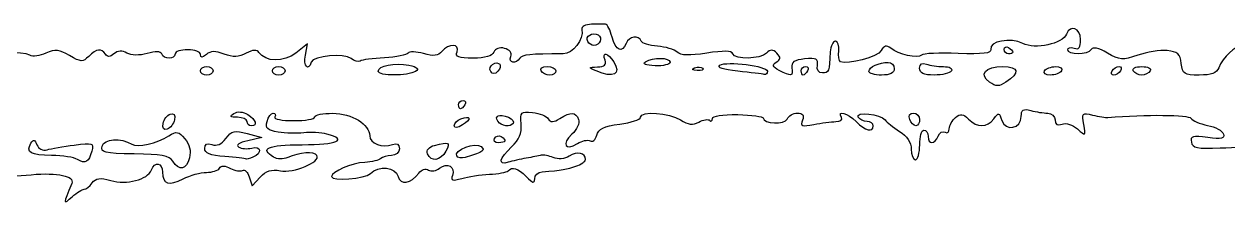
# Model space of a CAD drawing. Extents: x -171 to 832, y -60 to 309.
# Drawn here: x 165.31 to 189.57, y 152.19 to 155.83 of the extents above; entities that cross this region are included whole.
import ezdxf

# ---------------------------------------------------------------- set-up
doc = ezdxf.new("R2010")
doc.units = 0
doc.layers.add('Mobo_Pics_Outline', color=7, linetype='CONTINUOUS')

msp = doc.modelspace()

# ---------------------------------------------------------------- linework, layer by layer
at = {"layer": 'Mobo_Pics_Outline', "color": 1}
for points in [[(170.981456, 155.201717), (171.025336, 155.431295), (170.788842, 155.245285)], [(177.835436, 155.070533), (177.835431, 155.070391)], [(169.810319, 153.624206), (170.103345, 153.541321), (169.819424, 153.47774)], [(173.981903, 153.78126), (173.981931, 153.781146)], [(169.35732, 153.159863), (169.357473, 153.159891)], [(169.850384, 152.74959), (169.907219, 152.570468), (170.070749, 152.74599)]]:
    msp.add_lwpolyline(points, dxfattribs=at)
for points in [[(176.670768, 155.478155)], [(185.063581, 155.318621)], [(168.867323, 154.887216)], [(170.316462, 154.887216)], [(172.447554, 154.877298)], [(174.714735, 154.873837)], [(175.729422, 154.887216)], [(176.837587, 154.887216)], [(178.824827, 154.945412)], [(179.693254, 154.879846)], [(180.971895, 154.887216)], [(182.335774, 154.878117)], [(183.358718, 154.939005)], [(185.873394, 154.887273)], [(187.23729, 154.887273)], [(187.663507, 154.887273)], [(184.768206, 154.661406)], [(174.067174, 154.205323)], [(168.113302, 153.826245)], [(169.805001, 153.8644)], [(174.8912, 153.836082)], [(183.157401, 153.907061)], [(174.792606, 153.524866)], [(166.391212, 153.101554)], [(168.309176, 153.066932)], [(173.442883, 153.216697)], [(174.029956, 153.173724)]]:
    msp.add_lwpolyline(points, close=True, dxfattribs=at)
for points in [[(176.749387, 155.824636), (176.621204, 155.824636), (176.541381, 155.781067), (176.554165, 155.718082)], [(177.030159, 155.825064), (176.994981, 155.824806), (176.868641, 155.824636), (176.749387, 155.824636)], [(177.160467, 155.569322), (177.123957, 155.710204), (177.065337, 155.825262), (177.030159, 155.825064)], [(186.598621, 155.517023), (186.598621, 155.749095), (186.395888, 155.829832), (186.318643, 155.628538)], [(176.554165, 155.718082), (176.594134, 155.521102), (176.368297, 155.230239), (176.175343, 155.230148)], [(176.67074, 155.478183), (176.607697, 155.580174), (176.768053, 155.681257), (176.881609, 155.611071)], [(176.881609, 155.611071), (176.976938, 155.552139), (176.914349, 155.398813), (176.794982, 155.398813)], [(177.446869, 155.441055), (177.367243, 155.233558), (177.231747, 155.29422), (177.160467, 155.569322)], [(177.747633, 155.486381), (177.703611, 155.614195), (177.501643, 155.583751), (177.446869, 155.441055)], [(178.074397, 155.382888), (177.910299, 155.39451), (177.763258, 155.44097), (177.747633, 155.486381)], [(185.438095, 155.438758), (185.192558, 155.566147), (184.751765, 155.483518), (184.789689, 155.317209)], [(186.318643, 155.628538), (186.2431, 155.431672), (185.684014, 155.311191), (185.438095, 155.438758)], [(186.470751, 155.343855), (186.564266, 155.307968), (186.598621, 155.354626), (186.598621, 155.517023)], [(165.430905, 155.201754), (165.287018, 155.290677), (164.594829, 155.250538), (164.491574, 155.147272)], [(166.230763, 155.195262), (166.021481, 155.318881), (165.940713, 155.326818), (165.754738, 155.242091)], [(166.952605, 155.223439), (166.875333, 155.348475), (166.771216, 155.334925), (166.61596, 155.179672)], [(167.385966, 155.244415), (167.288284, 155.299067), (167.20092, 155.294362), (167.123676, 155.230242)], [(167.79528, 155.237895), (167.635463, 155.192059), (167.475019, 155.194639), (167.385966, 155.244415)], [(168.086599, 155.227974), (168.068458, 155.282371), (167.962725, 155.285999), (167.79528, 155.237895)], [(168.612313, 155.313042), (168.471658, 155.313042), (168.356571, 155.274689), (168.356571, 155.227804)], [(168.868054, 155.217373), (168.868054, 155.269984), (168.752968, 155.313042), (168.612313, 155.313042)], [(169.344561, 155.224876), (169.168303, 155.291887), (169.071301, 155.290356), (168.985551, 155.219207)], [(170.045697, 155.258325), (170.005785, 155.319496), (169.923864, 155.313855), (169.786695, 155.240467)], [(170.788842, 155.245285), (170.547131, 155.055166), (170.17399, 155.061714), (170.045697, 155.258325)], [(171.900592, 155.137342), (171.765805, 155.249197), (171.142855, 155.190067), (171.099944, 155.061317)], [(173.364605, 155.233947), (173.217061, 155.276268), (173.075219, 155.280322), (173.049384, 155.243018)], [(173.732967, 155.277657), (173.657991, 155.187317), (173.565468, 155.176347), (173.364605, 155.233947)], [(174.037124, 155.27057), (174.100337, 155.435348), (173.868293, 155.440848), (173.732967, 155.277657)], [(174.359857, 155.1427), (174.064385, 155.1427), (173.998125, 155.169062), (174.037124, 155.27057)], [(174.77818, 155.263937), (174.747793, 155.184737), (174.602687, 155.1427), (174.359857, 155.1427)], [(174.99452, 155.340785), (174.892983, 155.36743), (174.806016, 155.336533), (174.77818, 155.263937)], [(175.118479, 155.176914), (175.145975, 155.248659), (175.096369, 155.314111), (174.99452, 155.340785)], [(176.794982, 155.398813), (176.753625, 155.398813), (176.697726, 155.43453), (176.670768, 155.478155)], [(177.019883, 155.100325), (176.949924, 155.282649), (177.075896, 155.258697), (177.19566, 155.066905)], [(178.473413, 155.264286), (178.418052, 155.318003), (178.238477, 155.371351), (178.074397, 155.382888)], [(179.068686, 155.24416), (178.717499, 155.189083), (178.544883, 155.194922), (178.473413, 155.264286)], [(179.593138, 155.232255), (179.572728, 155.293058), (179.404634, 155.296913), (179.068686, 155.24416)], [(180.273679, 155.24501), (180.147708, 155.119039), (179.63409, 155.109429), (179.593138, 155.232255)], [(180.481799, 155.241325), (180.399481, 155.323644), (180.35322, 155.324437), (180.273679, 155.24501)], [(181.558596, 155.270437), (181.538753, 154.875829), (181.527018, 154.84422), (181.398779, 154.84422)], [(181.660586, 155.483546), (181.610357, 155.483546), (181.564464, 155.38765), (181.558596, 155.270437)], [(181.726804, 155.291754), (181.740694, 155.397231), (181.71093, 155.483546), (181.660586, 155.483546)], [(181.764561, 155.07136), (181.729979, 155.086951), (181.712971, 155.186277), (181.726804, 155.291754)], [(182.583879, 155.295212), (182.513183, 155.1689), (181.911546, 155.004519), (181.764561, 155.07136)], [(182.775728, 155.342097), (182.690972, 155.409108), (182.64077, 155.396834), (182.583879, 155.295212)], [(183.393437, 155.205042), (183.320586, 155.132192), (182.932237, 155.218365), (182.775728, 155.342097)], [(184.133154, 155.238633), (183.75897, 155.252806), (183.426094, 155.237694), (183.393437, 155.205042)], [(184.789689, 155.317209), (184.807264, 155.239993), (184.636505, 155.219555), (184.133154, 155.238633)], [(185.063581, 155.318621), (185.063581, 155.368284), (185.101934, 155.385179), (185.148819, 155.356209)], [(185.148819, 155.228338), (185.101934, 155.228338), (185.063581, 155.268958), (185.063581, 155.318621)], [(185.148819, 155.356209), (185.195704, 155.327238), (185.234057, 155.286618), (185.234057, 155.265925)], [(185.234057, 155.265925), (185.234057, 155.245232), (185.195704, 155.228338), (185.148819, 155.228338)], [(186.34288, 155.310349), (186.34288, 155.35576), (186.400423, 155.37084), (186.470751, 155.343855)], [(186.814193, 155.317152), (186.744773, 155.204815), (186.34288, 155.199146), (186.34288, 155.310349)], [(187.141782, 155.245634), (186.964758, 155.350062), (186.85002, 155.375121), (186.814193, 155.317152)], [(187.752297, 155.202406), (187.446971, 155.096277), (187.387838, 155.100472), (187.141782, 155.245634)], [(188.346104, 155.295212), (188.205449, 155.308818), (187.938238, 155.267149), (187.752297, 155.202406)], [(188.628803, 155.036097), (188.606976, 155.226897), (188.554252, 155.275114), (188.346104, 155.295212)], [(189.82165, 155.365789), (189.738028, 155.417465), (189.456945, 155.150129), (189.385347, 154.950859)], [(165.754738, 155.242091), (165.631544, 155.185965), (165.485843, 155.167795), (165.430905, 155.201754)], [(166.61596, 155.179672), (166.49526, 155.058973), (166.45926, 155.060418), (166.230763, 155.195262)], [(167.123676, 155.230242), (167.043966, 155.164081), (166.990646, 155.161984), (166.952605, 155.223439)], [(168.356571, 155.227804), (168.356571, 155.116686), (168.12362, 155.116828), (168.086599, 155.227974)], [(168.985551, 155.219207), (168.899774, 155.148), (168.868054, 155.147518), (168.868054, 155.217373)], [(169.786695, 155.240467), (169.636856, 155.160274), (169.524944, 155.156334), (169.344561, 155.224876)], [(171.099944, 155.061317), (171.036334, 154.87046), (170.939957, 154.98464), (170.981456, 155.201717)], [(172.083002, 155.084958), (172.045414, 155.061714), (171.963323, 155.085301), (171.900592, 155.137342)], [(172.576885, 155.151147), (172.342857, 155.138107), (172.120612, 155.108202), (172.083002, 155.084958)], [(172.447549, 154.877295), (172.447549, 154.989802), (172.780101, 155.055141), (173.063798, 154.99842)], [(173.049384, 155.243018), (173.023588, 155.205657), (172.810933, 155.1643), (172.576885, 155.151147)], [(174.714735, 154.873894), (174.685226, 154.921629), (174.702546, 154.986344), (174.7534, 155.017723)], [(174.7534, 155.017723), (174.884474, 155.098738), (174.969031, 154.98779), (174.859614, 154.878372)], [(175.302306, 155.139978), (175.222964, 155.011597), (175.067059, 155.042948), (175.118479, 155.176914)], [(176.175343, 155.230148), (175.50578, 155.229808), (175.347757, 155.213424), (175.302306, 155.139978)], [(177.19566, 155.066905), (177.352897, 154.815131), (177.192541, 154.73469), (176.837587, 154.887216)], [(176.868031, 154.966473), (177.010387, 154.970725), (177.054636, 155.00973), (177.019883, 155.100325)], [(178.027228, 154.989179), (177.833792, 154.996549), (177.764797, 155.025717), (177.835436, 155.070533)], [(177.835431, 155.070391), (177.988615, 155.167563), (178.329348, 155.160618), (178.329348, 155.06047)], [(178.329348, 155.06047), (178.329348, 155.015002), (178.193398, 154.982942), (178.027228, 154.989179)], [(179.693243, 154.879846), (179.395906, 154.911594), (179.264818, 154.956013), (179.334887, 155.001283)], [(179.334887, 155.001283), (179.471801, 155.089752), (180.289947, 154.985125), (180.289947, 154.879279)], [(180.529223, 154.896009), (180.388908, 154.971099), (180.376832, 155.005256), (180.470177, 155.062941)], [(180.470177, 155.062941), (180.563635, 155.120711), (180.565988, 155.157023), (180.481799, 155.241325)], [(181.041557, 155.127033), (180.827881, 155.106623), (180.765519, 155.063763), (180.784483, 154.950774)], [(181.297298, 154.999162), (181.319125, 155.127203), (181.274621, 155.149398), (181.041557, 155.127033)], [(182.335791, 154.878146), (182.335791, 154.963157), (182.541501, 155.057749), (182.726359, 155.057749)], [(182.726359, 155.057749), (182.79286, 155.057749), (182.847257, 155.000205), (182.847257, 154.929878)], [(183.358712, 154.939005), (183.358712, 155.028892), (183.405059, 155.058202), (183.493556, 155.024243)], [(183.493556, 155.024243), (183.567711, 154.995783), (183.723418, 154.972511), (183.839559, 154.972511)], [(188.993767, 154.801672), (188.688424, 154.801672), (188.653175, 154.824349), (188.628803, 155.036097)], [(168.867323, 154.887216), (168.867323, 154.934101), (168.924866, 154.972454), (168.995194, 154.972454)], [(168.995194, 154.801979), (168.924866, 154.801979), (168.867323, 154.840331), (168.867323, 154.887216)], [(168.995194, 154.972454), (169.065522, 154.972454), (169.123065, 154.934101), (169.123065, 154.887216)], [(169.123065, 154.887216), (169.123065, 154.840331), (169.065522, 154.801979), (168.995194, 154.801979)], [(170.316462, 154.887216), (170.316462, 154.934101), (170.374005, 154.972454), (170.444333, 154.972454)], [(170.444333, 154.801979), (170.374005, 154.801979), (170.316462, 154.840331), (170.316462, 154.887216)], [(170.444333, 154.972454), (170.51466, 154.972454), (170.572204, 154.934101), (170.572204, 154.887216)], [(170.572204, 154.887216), (170.572204, 154.840331), (170.51466, 154.801979), (170.444333, 154.801979)], [(173.200314, 154.87653), (173.04954, 154.780946), (172.447554, 154.781569), (172.447554, 154.877298)], [(173.063798, 154.99842), (173.241814, 154.962816), (173.281102, 154.927752), (173.200314, 154.87653)], [(174.859614, 154.878372), (174.798386, 154.817144), (174.750707, 154.815698), (174.714735, 154.873837)], [(175.729422, 154.887216), (175.700452, 154.934101), (175.755784, 154.972454), (175.852247, 154.972454)], [(175.904943, 154.801979), (175.837394, 154.801979), (175.758392, 154.840331), (175.729422, 154.887216)], [(175.852247, 154.972454), (175.948767, 154.972454), (176.027769, 154.934101), (176.027769, 154.887216)], [(176.027769, 154.887216), (176.027769, 154.840331), (175.972493, 154.801979), (175.904943, 154.801979)], [(176.837587, 154.887216), (176.67777, 154.9559), (176.679697, 154.96086), (176.868031, 154.966473)], [(178.876332, 154.893906), (178.777035, 154.897875), (178.756824, 154.918284), (178.824827, 154.945412)], [(178.824827, 154.945497), (178.886367, 154.970158), (178.959898, 154.96704), (178.988216, 154.938694)], [(178.988216, 154.938694), (179.016562, 154.910347), (178.966106, 154.890221), (178.876332, 154.893906)], [(180.226026, 154.815925), (180.190877, 154.823579), (179.951122, 154.85235), (179.693254, 154.879846)], [(180.289947, 154.879279), (180.289947, 154.836788), (180.261176, 154.8083), (180.226026, 154.815925)], [(180.784483, 154.950774), (180.813708, 154.776699), (180.769742, 154.767259), (180.529223, 154.896009)], [(180.971895, 154.887216), (180.971895, 154.934101), (181.012516, 154.972454), (181.062179, 154.972454)], [(181.009483, 154.801979), (180.98879, 154.801979), (180.971895, 154.840331), (180.971895, 154.887216)], [(181.099766, 154.887216), (181.070796, 154.840331), (181.030175, 154.801979), (181.009483, 154.801979)], [(181.062179, 154.972454), (181.111842, 154.972454), (181.128736, 154.934101), (181.099766, 154.887216)], [(181.398779, 154.84422), (181.322357, 154.84422), (181.281509, 154.906554), (181.297298, 154.999162)], [(182.591515, 154.802007), (182.45086, 154.802007), (182.335774, 154.836249), (182.335774, 154.878117)], [(182.847257, 154.929878), (182.847257, 154.84464), (182.762019, 154.802007), (182.591515, 154.802007)], [(183.652041, 154.802035), (183.439471, 154.802035), (183.358718, 154.839736), (183.358718, 154.939005)], [(183.998044, 154.887273), (183.969074, 154.840388), (183.813367, 154.802035), (183.652041, 154.802035)], [(183.839559, 154.972511), (183.958642, 154.972511), (184.027751, 154.935349), (183.998044, 154.887273)], [(184.768197, 154.661409), (184.548626, 154.821963), (184.67678, 154.972471), (185.033095, 154.972471)], [(185.033095, 154.972471), (185.360522, 154.972471), (185.384886, 154.851999), (185.096222, 154.660323)], [(185.991202, 154.802035), (185.897432, 154.802035), (185.844424, 154.840388), (185.873394, 154.887273)], [(185.873394, 154.887273), (185.902364, 154.934158), (186.002796, 154.972511), (186.096566, 154.972511)], [(186.214374, 154.887273), (186.185404, 154.840388), (186.084972, 154.802035), (185.991202, 154.802035)], [(186.096566, 154.972511), (186.190336, 154.972511), (186.243344, 154.934158), (186.214374, 154.887273)], [(187.26986, 154.802035), (187.222975, 154.802035), (187.20832, 154.840388), (187.23729, 154.887273)], [(187.23729, 154.887273), (187.26626, 154.934158), (187.328339, 154.972511), (187.375224, 154.972511)], [(187.407794, 154.887273), (187.378824, 154.840388), (187.316745, 154.802035), (187.26986, 154.802035)], [(187.375224, 154.972511), (187.422109, 154.972511), (187.436764, 154.934158), (187.407794, 154.887273)], [(187.663507, 154.887273), (187.633517, 154.935802), (187.706934, 154.972511), (187.833983, 154.972511)], [(187.833983, 154.802035), (187.769183, 154.802035), (187.692477, 154.840388), (187.663507, 154.887273)], [(187.833983, 154.972511), (187.96106, 154.972511), (188.034477, 154.935802), (188.004458, 154.887273)], [(188.004458, 154.887273), (187.975488, 154.840388), (187.898754, 154.802035), (187.833983, 154.802035)], [(189.385347, 154.950859), (189.346569, 154.842888), (189.238428, 154.801672), (188.993767, 154.801672)], [(185.096222, 154.660323), (184.953498, 154.565561), (184.899044, 154.565731), (184.768206, 154.661406)], [(174.067174, 154.205323), (174.067174, 154.252208), (174.107795, 154.29056), (174.157458, 154.29056)], [(174.157458, 154.29056), (174.207121, 154.29056), (174.224015, 154.252208), (174.195045, 154.205323)], [(168.257443, 154.016365), (168.330804, 154.040743), (168.361532, 153.999924), (168.342681, 153.902639)], [(169.541634, 154.028384), (169.615817, 154.075354), (169.721918, 154.066992), (169.818664, 154.006557)], [(170.207912, 153.866012), (170.232007, 153.958535), (170.288048, 154.034248), (170.33224, 154.034248)], [(170.33224, 154.034248), (170.376432, 154.034248), (170.391597, 154.000318), (170.365972, 153.958847)], [(171.169707, 153.958847), (171.169707, 154.000318), (171.332728, 154.032973), (171.531992, 154.031414)], [(171.531992, 154.031414), (171.916997, 154.028295), (172.277872, 153.809404), (172.277872, 153.578803)], [(174.104762, 154.120085), (174.084069, 154.120085), (174.067174, 154.158437), (174.067174, 154.205323)], [(174.195045, 154.205323), (174.166075, 154.158437), (174.125455, 154.120085), (174.104762, 154.120085)], [(175.328391, 153.817557), (175.305713, 154.059153), (175.321304, 154.074942), (175.558649, 154.049147)], [(175.558649, 154.049147), (175.698709, 154.03384), (175.841376, 153.976382), (175.87571, 153.921276)], [(176.11005, 153.927796), (176.335092, 154.067261), (176.425835, 154.062243), (176.485377, 153.907103)], [(177.73344, 153.952049), (177.73344, 154.084144), (178.317136, 154.046811), (178.540532, 153.90043)], [(180.69016, 153.916871), (180.714821, 153.981388), (180.806579, 154.034197), (180.893886, 154.034197)], [(180.893886, 154.034197), (181.006676, 154.034197), (181.036894, 153.993293), (180.998314, 153.892805)], [(181.782462, 153.948959), (181.688465, 154.101038), (181.905486, 154.039044), (182.080814, 153.863722)], [(182.119927, 153.954685), (182.047813, 154.071388), (182.579142, 154.018352), (182.661673, 153.9006)], [(183.157401, 153.907061), (183.127496, 153.984957), (183.157401, 154.034932), (183.233511, 154.034932)], [(183.233511, 154.034932), (183.302365, 154.034932), (183.358689, 153.977389), (183.358689, 153.907061)], [(184.852361, 153.922152), (184.948965, 154.054275), (184.96209, 154.051525), (185.013907, 153.888278)], [(185.405338, 153.968725), (185.405338, 154.103938), (185.445023, 154.128571), (185.59713, 154.087809)], [(185.59713, 154.087809), (185.702607, 154.059462), (185.856046, 154.035878), (185.938104, 154.035255)], [(185.938104, 154.035255), (186.020138, 154.034574), (186.087291, 153.972439), (186.087291, 153.897094)], [(186.664079, 153.807633), (186.622466, 154.033214), (186.634882, 154.046281), (186.843484, 153.995995)], [(168.19854, 153.712519), (168.125179, 153.688141), (168.094451, 153.72896), (168.113302, 153.826245)], [(168.113302, 153.826245), (168.129459, 153.909811), (168.194373, 153.99536), (168.257443, 154.016365)], [(168.342681, 153.902639), (168.326524, 153.819074), (168.26161, 153.733524), (168.19854, 153.712519)], [(169.613209, 153.95097), (169.467537, 153.951959), (169.450302, 153.970529), (169.541634, 154.028384)], [(169.805001, 153.864428), (169.805001, 153.911313), (169.718686, 153.950261), (169.613209, 153.95097)], [(169.890239, 153.779162), (169.843354, 153.779162), (169.805001, 153.817515), (169.805001, 153.8644)], [(169.818664, 154.006557), (169.988743, 153.900343), (170.026897, 153.779162), (169.890239, 153.779162)], [(170.432388, 153.65279), (170.216076, 153.689017), (170.172451, 153.730459), (170.207912, 153.866012)], [(170.365972, 153.958847), (170.34046, 153.917376), (170.510709, 153.883445), (170.744539, 153.883445)], [(170.744539, 153.883445), (170.978369, 153.883445), (171.169707, 153.917376), (171.169707, 153.958847)], [(174.148523, 153.796567), (174.043074, 153.730718), (173.981903, 153.725049), (173.981903, 153.78126)], [(173.981931, 153.781146), (173.981931, 153.829902), (174.041118, 153.892491), (174.113459, 153.920271)], [(174.113459, 153.920271), (174.313386, 153.997004), (174.336857, 153.914034), (174.148523, 153.796567)], [(174.891197, 153.836025), (174.779456, 153.947767), (174.837283, 154.018208), (175.004867, 153.974384)], [(175.175342, 153.854507), (175.175342, 153.766434), (174.973884, 153.753338), (174.8912, 153.836082)], [(175.004867, 153.974384), (175.098637, 153.950006), (175.175342, 153.895921), (175.175342, 153.854507)], [(175.136598, 153.355169), (175.293099, 153.502202), (175.34605, 153.629846), (175.328391, 153.817557)], [(175.87571, 153.921276), (175.923162, 153.845138), (175.979344, 153.846668), (176.11005, 153.927796)], [(176.485377, 153.907103), (176.512589, 153.836265), (176.453203, 153.704398), (176.351525, 153.609652)], [(176.851443, 153.589555), (176.885118, 153.718304), (176.9955, 153.771851), (177.314545, 153.814172)], [(177.314545, 153.814172), (177.544945, 153.84473), (177.73344, 153.90678), (177.73344, 153.952049)], [(178.540532, 153.90043), (178.692979, 153.800537), (178.786862, 153.788944), (178.909926, 153.854821)], [(178.909926, 153.854821), (179.000663, 153.903378), (179.099138, 153.918912), (179.128732, 153.88929)], [(179.128732, 153.88929), (179.158326, 153.859696), (179.182562, 153.876251), (179.182562, 153.925999)], [(179.182562, 153.925999), (179.182562, 153.981218), (179.382206, 154.011747), (179.694023, 154.004263)], [(179.694023, 154.004263), (179.975333, 153.99746), (180.205483, 153.96764), (180.205483, 153.937848)], [(180.205483, 153.937848), (180.205483, 153.820777), (180.645962, 153.801841), (180.69016, 153.916871)], [(180.998314, 153.892805), (180.952194, 153.772644), (180.986125, 153.75986), (181.224746, 153.807567)], [(181.224746, 153.807567), (181.37912, 153.838437), (181.57962, 153.863722), (181.670295, 153.863722)], [(181.670295, 153.863722), (181.760975, 153.863722), (181.81146, 153.902074), (181.782462, 153.948959)], [(182.080814, 153.863722), (182.264357, 153.680207), (182.421788, 153.640833), (182.421788, 153.778484)], [(182.298963, 153.863722), (182.231413, 153.863722), (182.150824, 153.904654), (182.119927, 153.954685)], [(182.421788, 153.778484), (182.421788, 153.825369), (182.366512, 153.863722), (182.298963, 153.863722)], [(182.661673, 153.9006), (182.693846, 153.854707), (182.825657, 153.750024), (182.95458, 153.667989)], [(183.282579, 153.77919), (183.240711, 153.77919), (183.184387, 153.836734), (183.157401, 153.907061)], [(183.358689, 153.907061), (183.358689, 153.836734), (183.324419, 153.77919), (183.282579, 153.77919)], [(183.956202, 153.720354), (183.956202, 153.787705), (184.012668, 153.889667), (184.081691, 153.946955)], [(184.081691, 153.946955), (184.182038, 154.030237), (184.234507, 154.023774), (184.343499, 153.914782)], [(184.343499, 153.914782), (184.519871, 153.73841), (184.720079, 153.741358), (184.852361, 153.922152)], [(185.013907, 153.888278), (185.086871, 153.658417), (185.405338, 153.723869), (185.405338, 153.968725)], [(186.087291, 153.897094), (186.087291, 153.804996), (186.133241, 153.777727), (186.227493, 153.813897)], [(186.227493, 153.813897), (186.307373, 153.84454), (186.441083, 153.802558), (186.538249, 153.71647)], [(186.538249, 153.71647), (186.704841, 153.568757), (186.707761, 153.570883), (186.664079, 153.807633)], [(186.843484, 153.995995), (186.966763, 153.966288), (187.105972, 153.945084), (187.152849, 153.948883)], [(187.152849, 153.948883), (187.920986, 154.011047), (188.781571, 154.003081), (188.824635, 153.933292)], [(188.824635, 153.933292), (188.854143, 153.885529), (189.00506, 153.82053), (189.15999, 153.788839)], [(189.15999, 153.788839), (189.314904, 153.757147), (189.459238, 153.678543), (189.480711, 153.614111)], [(167.482049, 153.408801), (167.601472, 153.334987), (167.99258, 153.423258), (168.23179, 153.577888)], [(168.23179, 153.577888), (168.383103, 153.67574), (168.425368, 153.668058), (168.552527, 153.519551)], [(169.380598, 153.525872), (169.4992, 153.68311), (169.556091, 153.696121), (169.810319, 153.624206)], [(170.946814, 153.640034), (170.811544, 153.622176), (170.580044, 153.628129), (170.432388, 153.65279)], [(170.913969, 153.398097), (171.628362, 153.401215), (171.850932, 153.496403), (171.415653, 153.612821)], [(171.415653, 153.612821), (171.293054, 153.645618), (171.082086, 153.657921), (170.946814, 153.640034)], [(172.277872, 153.578803), (172.277872, 153.425675), (172.535967, 153.325867), (172.734701, 153.402119)], [(174.792606, 153.524866), (174.822058, 153.572516), (174.88184, 153.589439), (174.925494, 153.562453)], [(174.925494, 153.562453), (175.043727, 153.489376), (175.021673, 153.438239), (174.871947, 153.438239)], [(176.351525, 153.609652), (176.135496, 153.408393), (176.217474, 153.269665), (176.462133, 153.422452)], [(176.719717, 153.474581), (176.767849, 153.444846), (176.827122, 153.496692), (176.851443, 153.589555)], [(182.95458, 153.667989), (183.107055, 153.570959), (183.189005, 153.445016), (183.189005, 153.307675)], [(183.35948, 153.394874), (183.35948, 153.558972), (183.397833, 153.693226), (183.444718, 153.693226)], [(183.444718, 153.693226), (183.491603, 153.693226), (183.529956, 153.635683), (183.529956, 153.565355)], [(183.529956, 153.565355), (183.529956, 153.397289), (183.668202, 153.400974), (183.733342, 153.570741)], [(183.733342, 153.570741), (183.761405, 153.644045), (183.823115, 153.68013), (183.87034, 153.650962)], [(183.87034, 153.650962), (183.917565, 153.621793), (183.956202, 153.653008), (183.956202, 153.720354)], [(189.162609, 153.544889), (188.860771, 153.585368), (188.809736, 153.570968), (188.833005, 153.451091)], [(189.480711, 153.614111), (189.51124, 153.522467), (189.442046, 153.507415), (189.162609, 153.544889)], [(165.86752, 153.181208), (165.447006, 153.18258), (165.339139, 153.246574), (165.451343, 153.428134)], [(165.451343, 153.428134), (165.503585, 153.512663), (165.531478, 153.505519), (165.573176, 153.396867)], [(165.573176, 153.396867), (165.605292, 153.31316), (165.687951, 153.272767), (165.776845, 153.297315)], [(165.776845, 153.297315), (165.859135, 153.319992), (166.105553, 153.362937), (166.324459, 153.392615)], [(166.324459, 153.392615), (166.696478, 153.443072), (166.719475, 153.435107), (166.676454, 153.270584)], [(167.534294, 153.214713), (166.925083, 153.221516), (166.852219, 153.239091), (166.886768, 153.3711)], [(166.886768, 153.3711), (166.926141, 153.521649), (167.264745, 153.543107), (167.482049, 153.408801)], [(168.552527, 153.519551), (168.648707, 153.407214), (168.680795, 153.27614), (168.646042, 153.137628)], [(168.952567, 153.32413), (168.952567, 153.413904), (168.999395, 153.43848), (169.098239, 153.400552)], [(169.357473, 153.159891), (169.062043, 153.183135), (168.952567, 153.227582), (168.952567, 153.32413)], [(169.098239, 153.400552), (169.193313, 153.364071), (169.291392, 153.407639), (169.380598, 153.525872)], [(169.819424, 153.47774), (169.646029, 153.438905), (169.575049, 153.389724), (169.637071, 153.3514)], [(169.637071, 153.3514), (169.692942, 153.316874), (169.81109, 153.307576), (169.899673, 153.330707)], [(169.899673, 153.330707), (170.093988, 153.381504), (170.116948, 153.222253), (169.925751, 153.148949)], [(170.341722, 153.147004), (170.057656, 153.326182), (170.214729, 153.395092), (170.913969, 153.398097)], [(172.874563, 153.318809), (172.874563, 153.242812), (172.805, 153.181811), (172.718289, 153.181811)], [(172.734701, 153.402119), (172.828613, 153.438148), (172.874563, 153.410907), (172.874563, 153.318809)], [(173.442869, 153.216697), (173.414523, 153.290228), (173.468381, 153.35534), (173.582929, 153.386011)], [(173.582929, 153.386011), (173.877659, 153.465069), (173.908517, 153.449082), (173.811458, 153.267721)], [(174.029956, 153.173724), (173.96045, 153.286174), (174.41998, 153.460463), (174.52061, 153.359819)], [(174.52061, 153.359819), (174.605139, 153.275289), (174.590881, 153.265765), (174.197767, 153.143563)], [(174.871947, 153.438239), (174.798842, 153.438239), (174.763154, 153.477215), (174.792606, 153.524866)], [(175.069587, 153.044838), (174.855657, 152.980265), (174.885704, 153.119474), (175.136598, 153.355169)], [(176.462133, 153.422452), (176.555676, 153.480874), (176.671585, 153.504317), (176.719717, 153.474581)], [(183.189005, 153.307675), (183.189005, 153.191539), (183.227357, 153.096522), (183.274243, 153.096522)], [(183.274243, 153.096522), (183.321128, 153.096522), (183.35948, 153.230771), (183.35948, 153.394874)], [(188.833005, 153.451091), (188.855966, 153.333311), (188.953846, 153.31344), (189.413215, 153.333425)], [(189.413215, 153.333425), (189.717185, 153.346747), (190.054298, 153.356385), (190.162361, 153.355251)], [(166.391195, 153.101582), (166.323107, 153.144641), (166.087457, 153.180471), (165.86752, 153.181208)], [(166.676454, 153.270584), (166.617748, 153.046108), (166.546032, 153.003617), (166.391212, 153.101554)], [(168.309173, 153.066971), (168.239781, 153.176984), (168.072962, 153.208789), (167.534294, 153.214713)], [(167.878273, 152.889564), (167.946871, 153.068346), (168.100906, 153.038213), (168.100906, 152.846024)], [(168.646042, 153.137628), (168.585097, 152.894869), (168.437299, 152.863829), (168.309176, 153.066932)], [(169.776564, 153.112581), (169.768627, 153.121085), (169.58001, 153.142316), (169.35732, 153.159863)], [(169.925751, 153.148949), (169.851597, 153.120489), (169.784473, 153.104134), (169.776564, 153.112581)], [(170.625345, 153.140484), (170.536252, 153.101196), (170.409798, 153.104144), (170.341722, 153.147004)], [(170.47707, 152.872953), (170.741032, 152.820172), (171.293397, 153.050771), (171.213318, 153.18034)], [(171.213318, 153.18034), (171.159999, 153.266626), (170.866233, 153.246699), (170.625345, 153.140484)], [(172.499312, 153.119108), (172.464814, 153.084611), (172.320077, 153.050538), (172.177614, 153.043367)], [(172.718289, 153.181811), (172.632342, 153.181811), (172.533781, 153.153464), (172.499312, 153.119108)], [(173.811458, 153.267721), (173.705839, 153.070373), (173.509466, 153.043189), (173.442883, 153.216697)], [(174.197767, 153.143563), (174.128941, 153.122304), (174.053426, 153.135626), (174.029956, 153.173724)], [(175.431872, 153.127468), (175.31466, 153.106775), (175.151639, 153.069584), (175.069587, 153.044838)], [(175.730224, 153.186967), (175.683339, 153.175061), (175.54909, 153.148161), (175.431872, 153.127468)], [(175.975931, 153.139232), (175.88766, 153.177528), (175.777109, 153.198986), (175.730224, 153.186967)], [(176.299055, 153.171206), (176.201005, 153.109978), (176.072652, 153.097279), (175.975931, 153.139232)], [(176.625275, 153.101446), (176.625275, 153.236658), (176.460327, 153.271921), (176.299055, 153.171206)], [(176.433483, 152.964702), (176.53896, 153.001269), (176.625275, 153.062781), (176.625275, 153.101446)], [(164.534995, 152.838002), (164.687754, 152.748853), (164.856586, 152.740887), (165.458242, 152.794349)], [(165.458242, 152.794349), (165.9945, 152.841999), (166.334749, 152.76912), (166.274073, 152.619791)], [(167.059049, 152.676314), (167.377246, 152.584613), (167.803872, 152.69559), (167.878273, 152.889564)], [(168.100906, 152.846024), (168.100906, 152.604059), (168.233114, 152.561083), (168.520391, 152.70965)], [(168.520391, 152.70965), (168.660082, 152.781905), (168.869931, 152.841007), (168.986696, 152.841007)], [(168.986696, 152.841007), (169.103483, 152.841007), (169.222793, 152.879473), (169.251849, 152.926472)], [(169.251849, 152.926472), (169.286913, 152.983221), (169.360812, 152.981889), (169.47176, 152.922503)], [(169.47176, 152.922503), (169.56366, 152.873322), (169.673644, 152.854585), (169.716192, 152.88089)], [(169.716192, 152.88089), (169.75874, 152.907253), (169.819118, 152.848094), (169.850384, 152.74959)], [(170.070749, 152.74599), (170.19074, 152.874796), (170.298882, 152.908585), (170.47707, 152.872953)], [(172.177614, 153.043367), (171.914304, 153.030044), (171.510676, 152.856932), (171.510676, 152.757178)], [(171.510676, 152.757178), (171.510676, 152.657285), (172.182183, 152.710945), (172.290696, 152.819512)], [(172.290696, 152.819512), (172.457629, 152.986501), (172.798773, 152.950983), (172.848334, 152.761487)], [(172.848334, 152.761487), (172.895871, 152.579701), (173.105691, 152.612696), (173.266549, 152.82725)], [(173.266549, 152.82725), (173.318054, 152.895934), (173.406042, 152.92377), (173.462083, 152.889131)], [(173.462083, 152.889131), (173.518123, 152.854491), (173.618158, 152.870989), (173.684375, 152.926066)], [(173.684375, 152.926066), (173.835037, 153.051102), (174.011105, 152.952428), (173.944964, 152.780082)], [(174.688345, 152.803099), (174.865453, 152.810753), (175.034866, 152.841594), (175.064831, 152.871584)], [(175.064831, 152.871584), (175.157099, 152.963852), (175.254327, 152.933124), (175.431872, 152.755562)], [(175.602348, 152.712929), (175.602348, 152.783257), (175.669472, 152.846214), (175.751535, 152.852847)], [(175.751535, 152.852847), (176.142368, 152.884454), (176.255518, 152.903021), (176.433483, 152.964702)], [(166.274073, 152.619791), (166.097645, 152.185339), (166.097531, 152.189625), (166.281727, 152.35084)], [(166.521197, 152.500027), (166.559238, 152.500027), (166.632911, 152.557798), (166.684983, 152.628437)], [(166.684983, 152.628437), (166.758996, 152.728868), (166.840492, 152.7393), (167.059049, 152.676314)], [(173.944964, 152.780082), (173.904741, 152.675313), (173.939295, 152.664173), (174.130946, 152.720243)], [(174.130946, 152.720243), (174.260404, 152.758113), (174.511233, 152.795417), (174.688345, 152.803099)], [(175.431872, 152.755562), (175.564477, 152.622958), (175.602348, 152.61349), (175.602348, 152.712929)], [(166.281727, 152.35084), (166.375412, 152.432875), (166.483185, 152.500027), (166.521197, 152.500027)]]:
    msp.add_open_spline(points, degree=3, dxfattribs=at)

doc.saveas('drawing.dxf')
